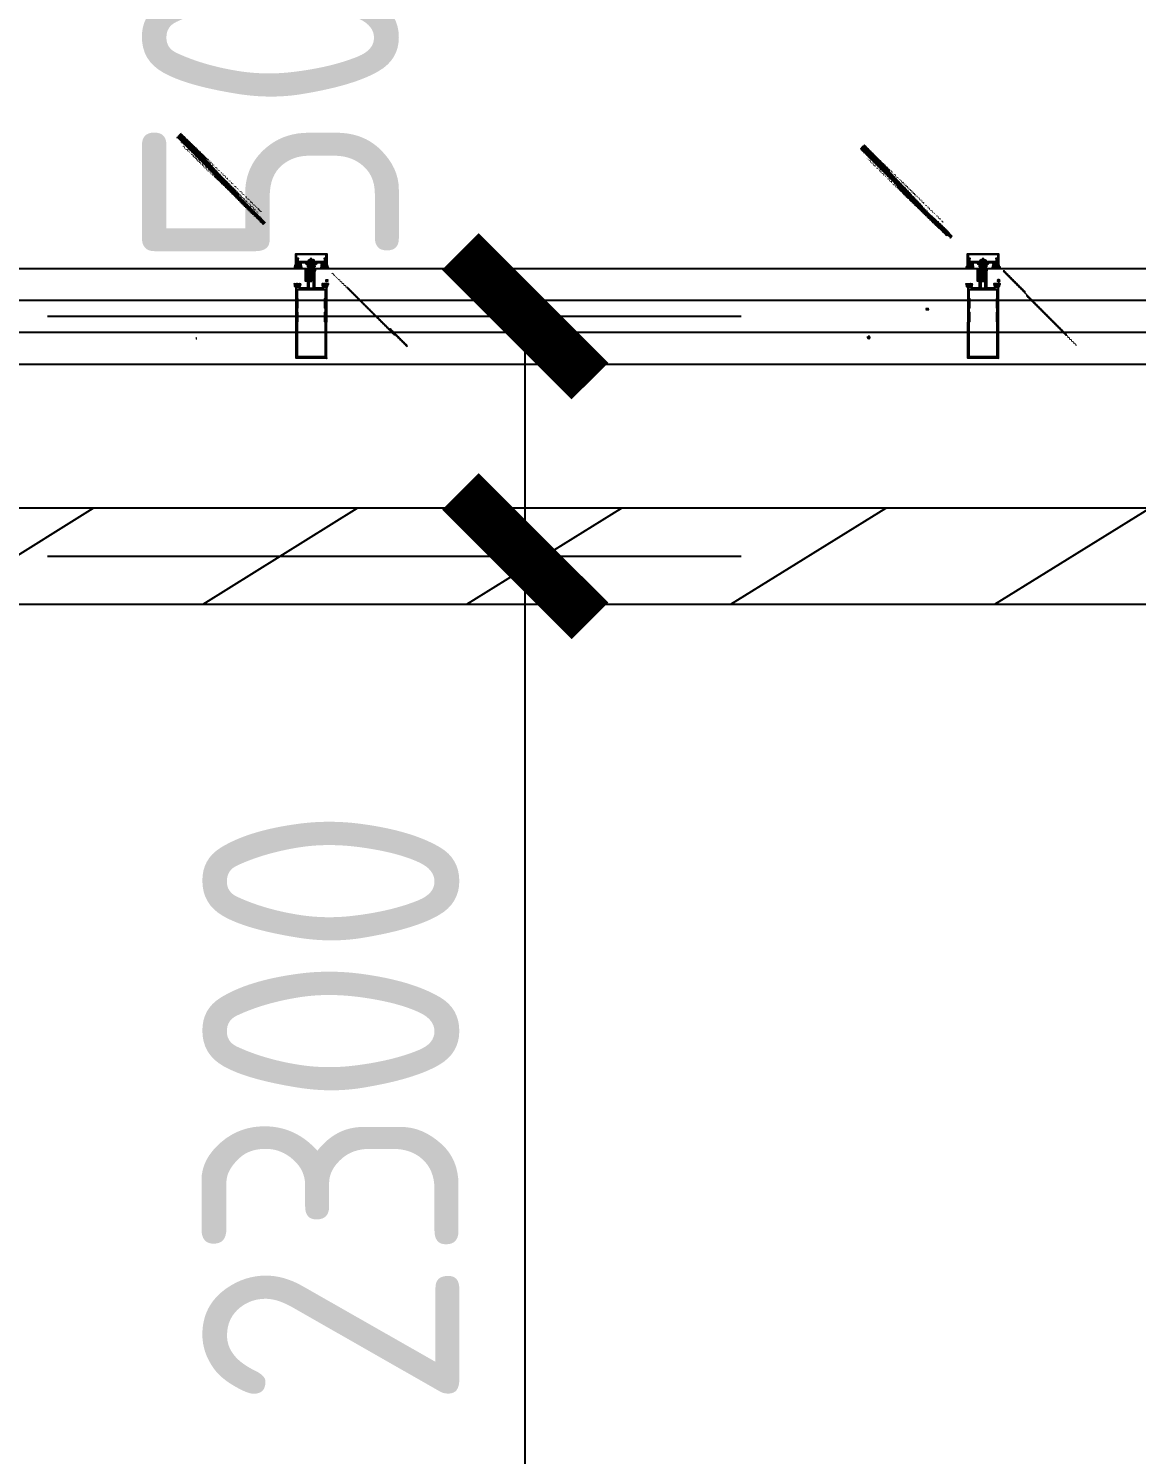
# Model space of a CAD drawing. Header units: inches. Extents: x 0 to 1813292486, y 0 to 3473589894.
# Drawn here: x 600532597 to 600534906, y 3473288745 to 3473291718 of the extents above; entities that cross this region are included whole.
import ezdxf

# ---------------------------------------------------------------- set-up
doc = ezdxf.new("R2010")
doc.units = ezdxf.units.IN
doc.header["$LTSCALE"] = 1000
doc.header["$MEASUREMENT"] = 0
for name, pattern in [('AX-MALL-WALL-P02-QT$0$CENTER', [2, 1.25, -0.25, 0.25, -0.25]), ('AX-MALL-WALL-P02-QT$0$DASH', [0.35, 0.25, -0.1]), ('AX-MALL-WALL-P02-QT$0$HIDDEN', [0.375, 0.25, -0.125]), ('AX-MALL-WALL-P02-QT$0$HIDDEN2', [4.7624999999999975, 3.174999999999998, -1.587499999999999])]:
    doc.linetypes.add(name, pattern=pattern)
for name, color, linetype in [('A-Anno-Note', 241, 'Continuous'), ('AX-MALL-DIM-P02$0$A-Anno-Dims', 3, 'Continuous'), ('AX-MALL-P02-200$0$A-Anno-Note', 241, 'Continuous'), ('AX-MALL-WALL-P02$0$A-Anno-Note', 241, 'Continuous'), ('AX-MALL-WALL-P02-QT$0$A-Anno-Note', 241, 'Continuous'), ('AX-MALL-WALL-P02-QT$0$A-Detl-Fine', 152, 'Continuous'), ('AX-MALL-WALL-P02-QT$0$A-Detl-Thin', 131, 'Continuous'), ('AX-MALL-WALL-P02-QT$0$A-Wall', 2, 'Continuous'), ('AX-MALL-WALL-P02-QT$0$A-Wall-Patt', 13, 'Continuous'), ('AX-MALL-WALL-P02-QT$0$AP', 3, 'Continuous'), ('AX-MALL-WALL-P02-QT$0$AX-MALL-WALL-P02-QT$0$A-Curt', 151, 'Continuous'), ('AX-MALL-WALL-P02-QT$0$FIX', 2, 'Continuous'), ('AX-MALL-WALL-P02-QT$0$GASKET', 2, 'Continuous'), ('AX-MALL-WALL-P02-QT$0$TEXT', 2, 'Continuous')]:
    doc.layers.add(name, color=color, linetype=linetype)
doc.styles.add('AX-MALL-DIM-P02$0$_TCH_DIM_T3', font='gbenor.shx')
doc.dimstyles.new('AX-MALL-DIM-P02$0$_TCH_ARCH&&180', dxfattribs={"dimtxt": 535.5, "dimasz": 270, "dimexe": 450, "dimexo": 450, "dimgap": 137.25, "dimtad": 1, "dimdec": 0, "dimzin": 0, "dimdsep": 46, "dimtxsty": 'AX-MALL-DIM-P02$0$_TCH_DIM_T3', "dimblk": 'AX-MALL-DIM-P02$0$_ArchTick', "dimcen": 0.09, "dimclrt": 7, "dimazin": 2, "dimtfac": 1, "dimtdec": 0, "dimtix": 1, "dimtmove": 2, "dimatfit": 3, "dimfxl": 500, "dimtolj": 1, "dimtzin": 0, "dimarcsym": 0})

# ---------------------------------------------------------------- blocks, each defined once
blk = doc.blocks.new('AX-MALL-WALL-P02-QT$0$fegehrthr')
at = {"layer": 'AX-MALL-WALL-P02-QT$0$A-Detl-Fine', "linetype": 'AX-MALL-WALL-P02-QT$0$DASH'}
blk.add_lwpolyline([(222005.0780134201, 136201.2522883415, 0.2537087923064233), (221083.1235963106, 136701.2522444725), (211327.1235877275, 136701.2510514259, 0.4142135622456414), (210227.1235996485, 135601.2510547638), (210227.1235996485, 134611.3328661919)], format="xyb", dxfattribs=at)
at = {"layer": 'AX-MALL-WALL-P02-QT$0$AX-MALL-WALL-P02-QT$0$A-Curt'}
for p, q in [((210627.1236055861, 135111.3328132629), (220849.1489806709, 135111.33279562)), ((210627.123605471, 135044.6661465963), (220849.1489805559, 135044.6661289533)), ((210627.1236053559, 134977.9994799296), (220849.1489804408, 134977.9994622866)), ((210627.1236052409, 134911.3328132629), (220849.1489803257, 134911.33279562))]:
    blk.add_line(p, q, dxfattribs=at)
blk = doc.blocks.new('AX-MALL-WALL-P02-QT$0$A$C56C775D7')
at = {"layer": 'AX-MALL-WALL-P02-QT$0$GASKET'}
h = blk.add_hatch(dxfattribs=at)
h.set_pattern_fill('ANSI37', color=1, scale=0.35, style=0)
h.set_pattern_definition([(45, (-14292825.89898887, -9063895.26327035), (-0.3928862052967754, 0.3928862052967754), []), (135, (-14292825.89898887, -9063895.26327035), (-0.3928862052967754, -0.3928862052967754), [])])
edge = h.paths.add_edge_path(flags=16)
edge.add_line((0.4479895178228617, -2.5), (-0.6520104818046093, -2.5))
edge.add_arc((-0.6520104836672544, -2.300000000745058), 0.1999999999788997, 179.9999999822825, 269.99999999166243, ccw=False)
edge.add_line((-0.8520104829221964, -2.300000000745058), (-0.8520104829221964, -1.100000001490116))
edge.add_arc((-0.6520104818046093, -1.099999999627471), 0.1999999999825377, 90.00000001146418, 180, ccw=False)
edge.add_line((-0.6520104818046093, -0.900000000372529), (0.4479895178228617, -0.900000000372529))
edge.add_arc((0.4479895178228617, -1.100000001490116), 0.2000000000916771, 2.709731461436604e-08, 90.00000002501292, ccw=False)
edge.add_line((0.6479895170778036, -1.099999999627471), (0.6479895170778036, -2.299999998882413))
edge.add_arc((0.4479895178228617, -2.300000000745058), 0.200000000098953, 270, 360, ccw=False)
edge = h.paths.add_edge_path(flags=16)
edge.add_line((3.249999998137355, -4.939726948738098), (3.249999998137355, -4.460273053497076))
edge.add_arc((2.945151684805751, -4.485407892614603), 0.305882746101539, 4.713394007698822, 98.66295766568197)
edge.add_arc((-1.862645149230957e-09, -13.46421551704407), 9.723443115568726, 72.65326512077237, 107.3467197384952)
edge.add_arc((-2.94514948502183, -4.48540878854692), 0.3058844260670983, 81.33704317753406, 175.2878132288706)
edge.add_line((-3.250000001862645, -4.460273051634431), (-3.250000001862645, -4.939726946875453))
edge.add_arc((-2.750000001862645, -4.939726948738098), 0.5000000000582077, 180, 252.6529947584752)
edge.add_arc((-1.862645149230957e-09, 3.864215515553951), 9.723443115521324, 252.6532655790159, 287.3467351509655)
edge.add_arc((2.749999998137355, -4.939726948738098), 0.5000000000843366, 287.3470194500536, 359.9999999870766)
edge = h.paths.add_edge_path()
edge.add_line((3.999999998137355, -7.599999999627471), (5.196692194789648, -7.599999999627471))
edge.add_arc((5.196692194789648, -7.400000000372529), 0.1999999999861757, 270.0000000041688, 383.1985899609186)
edge.add_line((5.380521202459931, -7.321216141805053), (4.05898916348815, -2.646648773923516))
edge.add_arc((3.866236349567771, -2.700000001117587), 0.1999999998872798, 15.47132814288438, 89.9999999791559)
edge.add_line((3.866236349567771, -2.5), (1.599999997764826, -2.5))
edge.add_arc((1.599999997764826, -2.300000000745058), 0.1999999999825377, 179.9999999916624, 269.9999999916624, ccw=False)
edge.add_line((1.399999998509884, -2.300000000745058), (1.399999998509884, -1.5))
edge.add_arc((1.599999997764826, -1.5), 0.1999999999825377, 90.00000000208439, 180, ccw=False)
edge.add_line((1.599999997764826, -1.300000000745058), (2.299999997019768, -1.300000000745058))
edge.add_arc((2.299999998882413, -1.099999999627471), 0.200000000095315, 269.9999999749871, 360.0000000093797)
edge.add_line((2.499999998137355, -1.099999999627471), (2.499999998137355, -0.1999999992549419))
edge.add_arc((2.299999998882413, -0.2000000011175871), 0.1999999999679858, 0, 90.00000000208446)
edge.add_line((2.299999998882413, 0), (-2.300000000745057, 0))
edge.add_arc((-2.300000000745058, -0.2000000011175871), 0.1999999999752617, 90.00000000416883, 180.0000000187597)
edge.add_line((-2.500000001862645, -0.2000000011175871), (-2.500000001862645, -1.100000001490116))
edge.add_arc((-2.300000000745058, -1.099999999627471), 0.1999999999825377, 180, 270)
edge.add_line((-2.300000000745058, -1.300000000745058), (-1.599999999627471, -1.300000000745058))
edge.add_arc((-1.600000001490116, -1.5), 0.1999999999716238, -1.563307705509942e-08, 89.99999999583122, ccw=False)
edge.add_line((-1.400000000372529, -1.5), (-1.400000000372529, -2.300000000745058))
edge.add_arc((-1.600000001490116, -2.300000000745058), 0.1999999999825377, 270, 360, ccw=False)
edge.add_line((-1.600000001490116, -2.5), (-4.750000001862645, -2.5))
edge.add_arc((-4.750000001862645, -2), 0.5, 180, 270, ccw=False)
edge.add_line((-5.250000001862645, -2), (-5.250000001862645, -1))
edge.add_line((-5.250000001862645, -1), (-5.550000002607703, -1))
edge.add_arc((-5.550000000745058, -1.700000001117587), 0.6999999999752619, 90.0000000011911, 180.0000000017866)
edge.add_line((-6.250000001862645, -1.700000001117587), (-6.250000001862645, -2.500000001862645))
edge.add_arc((-13.17916293255985, -2.635859154164791), 6.93049468947828, -39.91135233491269, 1.1232466226251745, ccw=False)
edge.add_arc((-7.501144342124462, -7.252500982955098), 0.4000000000068026, 154.8453494992691, 325.7814922437265)
edge.add_arc((-11.16483832895756, -3.007284630089998), 5.994827686268001, 311.7834155546118, 348.2099533716082)
edge.add_arc((-5.108332693576813, -4.300000000745058), 0.2000000000601403, 89.99999998749348, 160.1791054074893, ccw=False)
edge.add_line((-5.108332693576813, -4.099999999627471), (-4.211626494303346, -4.099999999627471))
edge.add_arc((-4.211626494303346, -4.300000000745058), 0.1999999999497959, -24.401291760937283, 89.99999997915592, ccw=False)
edge.add_line((-4.029491625726223, -4.382624993100762), (-5.579774580895901, -7.600000001490116))
edge.add_line((-5.579774579033256, -7.599999999627471), (-3.85655820928514, -7.599999999627471))
edge.add_line((-3.856558211147785, -7.599999999627471), (-3.744390547275543, -7.526736268773675))
edge.add_line((-3.744390547275543, -7.526736268773675), (-3.601631702855229, -7.39421871304512))
edge.add_line((-3.601631702855229, -7.39421871304512), (-3.131442088633776, -6.912453148514032))
edge.add_arc((-2.966135771945119, -7.099999999627471), 0.2500000000469174, 90, 131.3933858767149, ccw=False)
edge.add_line((-2.966135771945119, -6.849999999627471), (-2.741758465766907, -6.849999999627471))
edge.add_arc((-2.741758465766907, -6.950000001117587), 0.1000000000531145, 2.7097428301203763e-08, 90.00000002501292, ccw=False)
edge.add_line((-2.641758466139436, -6.950000001117587), (-2.631878839805722, -7.190345551818609))
edge.add_line((-2.631878839805722, -7.190345551818609), (-2.662470020353794, -7.353444080799818))
edge.add_line((-2.662470020353794, -7.353444080799818), (-2.784834744408727, -7.373831396922469))
edge.add_line((-2.784834744408727, -7.373831396922469), (-2.856214167550206, -7.39421871304512))
edge.add_line((-2.856214167550206, -7.39421871304512), (-2.866411227732897, -7.475767977535725))
edge.add_line((-2.866411227732897, -7.47576797939837), (-2.815425924956799, -7.577704560011625))
edge.add_line((-2.815425924956799, -7.577704560011625), (-2.744046503677964, -7.600000001490116))
edge.add_line((-2.744046503677964, -7.599999999627471), (-2.356558211147785, -7.599999999627471))
edge.add_line((-2.356558211147785, -7.599999999627471), (-2.244390547275543, -7.526736268773675))
edge.add_line((-2.244390547275543, -7.526736268773675), (-2.101631702855229, -7.39421871304512))
edge.add_line((-2.101631702855229, -7.39421871304512), (-1.631442088633776, -6.912453148514032))
edge.add_arc((-1.466135771945119, -7.099999999627471), 0.2500000000469174, 90, 131.3933858767149, ccw=False)
edge.add_line((-1.466135771945119, -6.849999999627471), (-1.241758465766907, -6.849999999627471))
edge.add_arc((-1.241758465766907, -6.950000001117587), 0.1000000000531145, 2.7097428301203763e-08, 90.00000002501292, ccw=False)
edge.add_line((-1.141758466139436, -6.950000001117587), (-1.131878839805722, -7.190345551818609))
edge.add_line((-1.131878839805722, -7.190345551818609), (-1.162470020353794, -7.353444080799818))
edge.add_line((-1.162470020353794, -7.353444080799818), (-1.284834744408727, -7.373831396922469))
edge.add_line((-1.284834744408727, -7.373831396922469), (-1.356214167550206, -7.39421871304512))
edge.add_line((-1.356214167550206, -7.39421871304512), (-1.366411227732897, -7.475767977535725))
edge.add_line((-1.366411227732897, -7.47576797939837), (-1.315425924956799, -7.577704560011625))
edge.add_line((-1.315425924956799, -7.577704560011625), (-1.244046503677964, -7.600000001490116))
edge.add_line((-1.244046503677964, -7.599999999627471), (-0.8565582111477852, -7.599999999627471))
edge.add_line((-0.8565582111477852, -7.599999999627471), (-0.7443905472755432, -7.526736268773675))
edge.add_line((-0.7443905472755432, -7.526736268773675), (-0.6016317028552294, -7.39421871304512))
edge.add_line((-0.6016317028552294, -7.39421871304512), (-0.1314420886337757, -6.912453148514032))
edge.add_arc((0.0338642280548811, -7.099999999627471), 0.2500000000509411, 89.99999999666488, 131.3933858714564, ccw=False)
edge.add_line((0.0338642280548811, -6.849999999627471), (0.2582415342330933, -6.849999999627471))
edge.add_arc((0.2582415342330933, -6.950000001117587), 0.1000000000531145, 2.7097428301203763e-08, 90.00000002501292, ccw=False)
edge.add_line((0.3582415338605642, -6.950000001117587), (0.3681211601942778, -7.190345551818609))
edge.add_line((0.3681211601942778, -7.190345551818609), (0.3375299796462059, -7.353444080799818))
edge.add_line((0.3375299796462059, -7.353444080799818), (0.2151652555912733, -7.373831396922469))
edge.add_line((0.2151652555912733, -7.373831396922469), (0.1437858324497938, -7.39421871304512))
edge.add_line((0.1437858324497938, -7.39421871304512), (0.1335887722671032, -7.475767977535725))
edge.add_line((0.1335887722671032, -7.47576797939837), (0.1845740750432014, -7.577704560011625))
edge.add_line((0.1845740750432014, -7.577704560011625), (0.2559534963220358, -7.600000001490116))
edge.add_line((0.2559534963220358, -7.599999999627471), (0.6434417888522148, -7.599999999627471))
edge.add_line((0.6434417888522148, -7.599999999627471), (0.7556094527244568, -7.526736268773675))
edge.add_line((0.7556094527244568, -7.526736268773675), (0.8983682971447706, -7.39421871304512))
edge.add_line((0.8983682971447706, -7.39421871304512), (1.368557911366224, -6.912453148514032))
edge.add_arc((1.533864228054881, -7.099999999627471), 0.2500000000536703, 89.99999999666488, 131.3933858709051, ccw=False)
edge.add_line((1.533864228054881, -6.849999999627471), (1.936520637944341, -6.849999999627471))
edge.add_arc((1.936520637944341, -6.950000001117587), 0.0999999999366992, -3.960377625844558e-08, 89.99999995831178, ccw=False)
edge.add_line((2.036520639434457, -6.950000001117587), (2.04640026576817, -7.190345551818609))
edge.add_line((2.04640026576817, -7.190345551818609), (2.015809085220098, -7.353444080799818))
edge.add_line((2.015809083357453, -7.353444080799818), (1.893444359302521, -7.373831396922469))
edge.add_line((1.893444359302521, -7.373831396922469), (1.822064936161041, -7.39421871304512))
edge.add_line((1.822064938023686, -7.39421871304512), (1.811867877840996, -7.475767977535725))
edge.add_line((1.811867877840996, -7.47576797939837), (1.862853180617094, -7.577704560011625))
edge.add_line((1.862853178754449, -7.577704560011625), (1.934232600033283, -7.600000001490116))
edge.add_line((1.934232601895928, -7.599999999627471), (2.321720894426107, -7.599999999627471))
edge.add_line((2.321720894426107, -7.599999999627471), (2.433888558298349, -7.526736268773675))
edge.add_line((2.433888558298349, -7.526736268773675), (2.576647402718663, -7.39421871304512))
edge.add_line((2.576647402718663, -7.39421871304512), (3.046837016940117, -6.912453148514032))
edge.add_arc((3.212143333628774, -7.099999999627471), 0.2499999997447145, 90.00000002334548, 131.3933858977507, ccw=False)
edge.add_line((3.212143333628774, -6.849999999627471), (3.614799743518233, -6.849999999627471))
edge.add_arc((3.614799743518233, -6.950000001117587), 0.0999999999330612, -3.335048859298695e-08, 89.99999995831178, ccw=False)
edge.add_line((3.714799743145704, -6.950000001117587), (3.724679369479418, -7.190345551818609))
edge.add_line((3.724679369479418, -7.190345551818609), (3.694088188931346, -7.353444080799818))
edge.add_line((3.694088188931346, -7.353444080799818), (3.571723464876413, -7.373831396922469))
edge.add_line((3.571723464876413, -7.373831396922469), (3.500344041734934, -7.39421871304512))
edge.add_line((3.500344041734934, -7.39421871304512), (3.490146981552243, -7.475767977535725))
edge.add_line((3.490146981552243, -7.47576797939837), (3.541132284328341, -7.577704560011625))
edge.add_line((3.541132284328341, -7.577704560011625), (3.612511705607176, -7.600000001490116))
edge.add_line((3.612511705607176, -7.599999999627471), (3.999999998137355, -7.599999999627471))
for points in [[(3.999999998137355, -7.599999999627471), (5.196692194789648, -7.599999999627471, 0.5384365873081324), (5.380521202459931, -7.321216141805053), (4.05898916348815, -2.646648775786161, 0.3371623231483117), (3.866236349567771, -2.5), (1.599999997764826, -2.5, -0.4142135623733865), (1.399999998509884, -2.300000000745058), (1.399999998509884, -1.5, -0.4142135623710347), (1.599999997764826, -1.300000000745058), (2.299999998882413, -1.300000000745058, 0.4142135625542577), (2.499999998137355, -1.099999999627471), (2.499999998137355, -0.2000000011175871, 0.414213562373678), (2.299999998882413, 0), (-2.300000000745058, 0, 0.4142135624399619), (-2.500000001862645, -0.2000000011175871), (-2.500000001862645, -1.099999999627471, 0.4142135623730327), (-2.300000000745058, -1.300000000745058), (-1.600000001490116, -1.300000000745058, -0.4142135624226467), (-1.400000000372529, -1.5), (-1.400000002235174, -2.300000000745058, -0.414213562373678), (-1.600000001490116, -2.5), (-4.750000001862645, -2.5, -0.4142135623730951), (-5.250000001862645, -2), (-5.250000001862645, -1), (-5.550000000745058, -1, 0.4142135623730951), (-6.250000001862645, -1.700000001117587), (-6.250000001862645, -2.5, -0.180985364644513), (-7.86320985108614, -7.08247578702867, 0.9238739062829604), (-7.1703847553581, -7.477441187947989, 0.1602928148153416), (-5.296484127640724, -4.232183797284961, -0.3161581866366376), (-5.108332693576813, -4.099999999627471), (-4.211626494303346, -4.099999999627471, -0.5452250111276254), (-4.029491625726223, -4.382624993100762), (-5.579774579033256, -7.599999999627471), (-3.856558211147785, -7.599999999627471), (-3.744390547275543, -7.526736268773675), (-3.601631702855229, -7.39421871304512), (-3.131442088633776, -6.912453148514032, -0.1826026066076273), (-2.966135771945119, -6.849999999627471), (-2.741758465766907, -6.849999999627471, -0.4142135623518001), (-2.641758466139436, -6.950000001117587), (-2.631878839805722, -7.190345551818609), (-2.662470020353794, -7.353444080799818), (-2.784834744408727, -7.373831396922469), (-2.856214167550206, -7.39421871304512), (-2.866411227732897, -7.47576797939837), (-2.815425924956799, -7.577704560011625), (-2.744046503677964, -7.599999999627471), (-2.356558211147785, -7.599999999627471), (-2.244390547275543, -7.526736268773675), (-2.101631702855229, -7.39421871304512), (-1.631442088633776, -6.912453148514032, -0.1826026066076273), (-1.466135771945119, -6.849999999627471), (-1.241758465766907, -6.849999999627471, -0.4142135623585429), (-1.141758466139436, -6.950000001117587), (-1.131878839805722, -7.190345551818609), (-1.162470020353794, -7.353444080799818), (-1.284834744408727, -7.373831396922469), (-1.356214167550206, -7.39421871304512), (-1.366411227732897, -7.47576797939837), (-1.315425924956799, -7.577704560011625), (-1.244046503677964, -7.599999999627471), (-0.8565582111477852, -7.599999999627471), (-0.7443905472755432, -7.526736268773675), (-0.6016317028552294, -7.39421871304512), (-0.1314420886337757, -6.912453148514032, -0.1826026065978904), (0.0338642280548811, -6.849999999627471), (0.2582415342330933, -6.849999999627471, -0.4142135623585429), (0.3582415338605642, -6.950000001117587), (0.3681211601942778, -7.190345551818609), (0.3375299796462059, -7.353444080799818), (0.2151652555912733, -7.373831396922469), (0.1437858324497938, -7.39421871304512), (0.1335887722671032, -7.47576797939837), (0.1845740750432014, -7.577704560011625), (0.2559534963220358, -7.599999999627471), (0.6434417888522148, -7.599999999627471), (0.7556094527244568, -7.526736268773675), (0.8983682971447706, -7.39421871304512), (1.368557911366224, -6.912453148514032, -0.1826026065947343), (1.533864228054881, -6.849999999627471), (1.936520637944341, -6.849999999627471, -0.4142135623544356), (2.036520639434457, -6.950000001117587), (2.04640026576817, -7.190345551818609), (2.015809083357453, -7.353444080799818), (1.893444359302521, -7.373831396922469), (1.822064938023686, -7.39421871304512), (1.811867877840996, -7.47576797939837), (1.862853178754449, -7.577704560011625), (1.934232601895928, -7.599999999627471), (2.321720894426107, -7.599999999627471), (2.433888558298349, -7.526736268773675), (2.576647402718663, -7.39421871304512), (3.046837015077472, -6.912453148514032, -0.1826026065961477), (3.212143333628774, -6.849999999627471), (3.614799743518233, -6.849999999627471, -0.4142135623198528), (3.714799743145704, -6.950000001117587), (3.724679369479418, -7.190345551818609), (3.694088188931346, -7.353444080799818), (3.571723464876413, -7.373831396922469), (3.500344041734934, -7.39421871304512), (3.490146981552243, -7.47576797939837), (3.541132284328341, -7.577704560011625), (3.612511705607176, -7.599999999627471)], [(3.249999998137355, -4.939726948738098), (3.249999998137355, -4.460273051634431, 0.4345507230991786), (2.899079101160169, -4.183014819398522, 0.1525457591454041), (-2.899076651781797, -4.183014053851366, 0.4345569809924104), (-3.250000001862645, -4.460280233994126, -3.590366987e-06), (-3.250000001862645, -4.460273051634431), (-3.250000001862645, -4.939726948738098, 0.3280726517255059), (-2.899079030379653, -5.416985204443336, 0.152545825913894), (2.899079145863652, -5.416985167190433, 0.3280725829936511)], [(0.4479895178228617, -2.5), (-0.6520104836672544, -2.5, -0.4142135624226994), (-0.8520104829221964, -2.300000000745058), (-0.8520104829221964, -1.099999999627471, -0.4142135623235128), (-0.6520104818046093, -0.900000000372529), (0.4479895178228617, -0.900000000372529, -0.4142135623729436), (0.6479895170778036, -1.099999999627471), (0.6479895170778036, -2.300000000745058, -0.4142135623727035)]]:
    blk.add_lwpolyline(points, format="xyb", close=True, dxfattribs=at)
blk = doc.blocks.new('AX-MALL-WALL-P02-QT$0$尺寸分格点')
at = {"ltscale": 10}
h = blk.add_hatch(color=1, dxfattribs=at)
h.dxf.hatch_style = 1
edge = h.paths.add_edge_path()
edge.add_line((0, -1.5), (-5.470445860503725e-37, 1.862645149230957e-09))
edge.add_line((0, 1.862645149230957e-09), (-1.5, 0))
edge.add_arc((0, 0), 1.5, 180, 270)
edge = h.paths.add_edge_path()
edge.add_line((0, 1.5), (5.470445846917725e-37, 1.862645149230957e-09))
edge.add_line((0, 1.862645149230957e-09), (1.5, 0))
edge.add_arc((0, 0), 1.5, 0, 90)
for p, q in [((-2.5, 0), (2.5, 0)), ((0, -2.5), (0, 2.5))]:
    blk.add_line(p, q)
blk.add_circle((0, 0), 1.5)
blk = doc.blocks.new('AX-MALL-WALL-P02-QT$0$定位点')
blk.add_blockref('AX-MALL-WALL-P02-QT$0$尺寸分格点', (0, 0))
blk = doc.blocks.new('AX-MALL-WALL-P02-QT$0$A$C3802349C')
at = {"layer": 'AX-MALL-WALL-P02-QT$0$GASKET'}
h = blk.add_hatch(dxfattribs=at)
h.set_pattern_fill('ANSI35', color=1, scale=0.3750125207812556, angle=-180, style=0)
h.set_pattern_definition([(225, (-14292809.63515486, -9063882.472551338), (0.8419271213058608, -0.8419271213058608), []), (225, (-14292810.47708235, -9063882.472551338), (0.8419271213058608, -0.8419271213058608), [1.488330941850608, -0.2976661883701216, 0, -0.2976661883701216])])
edge = h.paths.add_edge_path()
edge.add_line((-4.151144333183765, 8), (-1.924371063709259, 8))
edge.add_line((-1.924371063709259, 8), (0, 0))
edge.add_line((0, 0), (-1, 0))
edge.add_arc((-173.3719842011968, -63.27551823887059), 183.6188774223807, 20.15753080045417, 22.84073975264292)
at = {"layer": 'AX-MALL-WALL-P02-QT$0$GASKET', "elevation": -0.1213156449062388}
blk.add_lwpolyline([(-4.151144333183765, 8), (-1.924371063709259, 8), (0, 0), (-1, 0, 0.01170824263980096)], format="xyb", close=True, dxfattribs=at)
blk = doc.blocks.new('AX-MALL-WALL-P02-QT$0$A$C431B1AE9')
at = {"layer": 'AX-MALL-WALL-P02-QT$0$GASKET'}
h = blk.add_hatch(dxfattribs=at)
h.set_pattern_fill('ANSI37', color=1, scale=0.35, style=0)
h.set_pattern_definition([(45, (-14292809.63515486, -9063882.472551338), (-0.3928862052967754, 0.3928862052967754), []), (135, (-14292809.63515486, -9063882.472551338), (-0.3928862052967754, -0.3928862052967754), [])])
h.paths.add_polyline_path([(3.006717517971992, 0), (0, 0), (-1.924371063709259, 8), (-1, 8), (-0.3333333134651184, 7), (0.3333333134651184, 7), (0.6666666865348816, 8), (1.333333313465118, 8), (1.666666686534882, 7), (2.333333313465118, 7), (2.666666686534882, 8), (3.333333313465118, 8), (3.666666686534882, 7), (4.333333313465118, 7), (4.666666686534882, 8), (5.333333313465118, 8), (5.666666686534882, 7), (6.333333313465118, 7), (6.666666686534882, 8), (7.333333313465118, 8), (7.666666686534882, 7), (8.333333313465118, 7), (8.666666686534882, 8), (9.333333313465118, 8), (9.666666686534882, 7), (10.33333331346512, 7), (11, 8), (11.82815510034561, 8), (10, 0), (6.993282483890653, 0), (6.993282483890653, -1.195969490334392), (7.790595477446914, -1.195969490334392), (7.790595477446914, -1.886535448953509), (6.786871323361993, -2.890259601175785), (3.213128676638007, -2.890259601175785), (2.209404524415731, -1.886535448953509), (2.209404524415731, -1.195969490334392), (3.006717517971992, -1.195969490334392)])
edge = h.paths.add_edge_path(flags=16)
edge.add_ellipse((5, 3.75), major_axis=(-3.000000000596629, 1.102163919055573e-15), ratio=0.5833333332173223, start_angle=0, end_angle=360, ccw=False)
h.paths.add_polyline_path([(4.202687006443739, -0.1993282493203878), (4.202687006443739, -1.694290110841393), (5.797312993556261, -1.694290110841393), (5.797312993556261, -0.1993282493203878)], flags=16)
for points in [[(6.993282483890653, 0), (10, 0), (11.82815510034561, 8), (11, 8), (10.33333331346512, 7), (9.666666686534882, 7), (9.333333313465118, 8), (8.666666686534882, 8), (8.333333313465118, 7), (7.666666686534882, 7), (7.333333313465118, 8), (6.666666686534882, 8), (6.333333313465118, 7), (5.666666686534882, 7), (5.333333313465118, 8), (4.666666686534882, 8), (4.333333313465118, 7), (3.666666686534882, 7), (3.333333313465118, 8), (2.666666686534882, 8), (2.333333313465118, 7), (1.666666686534882, 7), (1.333333313465118, 8), (0.6666666865348816, 8), (0.3333333134651184, 7), (-0.3333333134651184, 7), (-1, 8), (-1.924371063709259, 8), (0, 0), (3.006717517971992, 0), (3.006717517971992, 0), (3.006717517971992, -1.195969490334392), (2.209404524415731, -1.195969490334392), (2.209404524415731, -1.886535448953509), (3.213128676638007, -2.890259601175785), (6.786871323361993, -2.890259601175785), (7.790595477446914, -1.886535448953509), (7.790595477446914, -1.195969490334392), (6.993282483890653, -1.195969490334392)], [(5.797312993556261, -0.1993282493203878), (5.797312993556261, -1.694290110841393), (4.202687006443739, -1.694290110841393), (4.202687006443739, -0.1993282493203878)]]:
    blk.add_lwpolyline(points, close=True, dxfattribs=at)
at = {"layer": 'AX-MALL-WALL-P02-QT$0$GASKET', "extrusion": (0, 0, -1)}
blk.add_ellipse((5, 3.75), major_axis=(-3.000000000596629, 1.102163919055573e-15), ratio=0.5833333332173223, dxfattribs=at)
blk = doc.blocks.new('AX-MALL-WALL-P02-QT$0$A$C6D1904FE')
at = {"color": 6, "ltscale": 10}
for name in ['AX-MALL-WALL-P02-QT$0$A$C3802349C', 'AX-MALL-WALL-P02-QT$0$A$C431B1AE9']:
    blk.add_blockref(name, (-5, 2.890259601175785), dxfattribs=at)
blk = doc.blocks.new('*U248')
at = {"color": 8, "linetype": 'AX-MALL-WALL-P02-QT$0$HIDDEN'}
for p, q in [((1.13686837721616e-13, 1.999999999999886), (40, 2.000000000000114)), ((39.00000000000011, -3.000000000000114), (39.00000000000028, 2.999999999999659)), ((1.13686837721616e-13, -2.000000000000114), (40, -2.000000000000341))]:
    blk.add_line(p, q, dxfattribs=at)
at = {"color": 0, "linetype": 'ByBlock'}
blk.add_lwpolyline([(5.684341886080801e-14, 5.999999999999886), (-1.838248336817855, 5.999999999999659, 0.2271033335269274), (-2.617369142194775, 5.626873807574043, 0.3523503326370215), (-2.617369142194832, -5.626873807574043, 0.227103333526957), (-1.838248336817799, -5.999999999999886), (-5.684341886080801e-14, -5.999999999999886)], format="xyb", close=True, dxfattribs=at)
at = {"color": 8, "linetype": 'AX-MALL-WALL-P02-QT$0$HIDDEN2'}
blk.add_lwpolyline([(-4.568611867420884, 0.7499999999998863), (-2.300000000000068, 0.7499999999998863), (-2.300000000000125, -0.7500000000001137), (-4.568611867420941, -0.7500000000001137)], dxfattribs=at)
at = {"color": 8, "linetype": 'ByBlock'}
blk.add_lwpolyline([(1.13686837721616e-13, -3.000000000000114), (39.00000000000028, -3.000000000000341), (40.00000000000045, -1.999999999999432), (39.99999999999955, 2.000000000000114), (39.00000000000028, 3.000000000000114), (1.13686837721616e-13, 2.999999999999886)], dxfattribs=at)
at = {"layer": 'AX-MALL-WALL-P02-QT$0$TEXT', "color": 8, "linetype": 'AX-MALL-WALL-P02-QT$0$CENTER'}
blk.add_line((43, -1.13686837721616e-13), (-7.600000000000023, -1.13686837721616e-13), dxfattribs=at)
blk = doc.blocks.new('AX-MALL-WALL-P02-QT$0$A$C4A6E1F89')
at = {"layer": 'AX-MALL-WALL-P02-QT$0$AP'}
for points in [[(31.30000000074506, 13.80000000074506), (31.30000000074506, 10), (27.30000000074506, 10), (27.30000000074506, 9), (31.30000000074506, 9), (31.30000000074506, 1.200000001117587), (-31.30000000074506, 1.200000001117587), (-31.30000000074506, 9), (-27.30000000074506, 9), (-27.30000000074506, 10), (-31.30000000074506, 10), (-31.30000000074506, 13.80000000074506), (-30.16000000014901, 15.32000000029802, 0.2874411353254684), (-30.13336061313748, 15.63748977147043), (-31.30000000074506, 17.90000000037253), (-31.30000000074506, 22), (-32.5, 22), (-32.5, 0), (32.5, 0), (32.5, 22), (31.30000000074506, 22), (31.30000000074506, 17.90000000037253), (30.13336061313748, 15.63748977147043, 0.2874411353254668), (30.16000000014901, 15.32000000029802)], [(0, 15.90000000037253), (0.400000000372529, 15.5), (28.30000000074506, 15.5), (28.30000000074506, 10.5), (29.80000000074506, 10.5), (31, 13.5), (29.93968884833157, 15.35087553970516, -0.2449413473478261), (29.9286532253027, 15.6279489248991), (31, 17.90000000037253), (31, 21.5, 0.414213562373095), (30.5, 22), (29.09999999962747, 22, 1.000000000000455), (29.09999999962747, 20.80000000074506), (29.09999999962747, 20.80000000074506, -0.4142135623733198), (29.59999999962747, 20.30000000074506), (29.59999999962747, 18.90000000037253, -0.4142135623731125), (29.09999999962747, 18.40000000037253), (23.90000000037253, 18.40000000037253, -0.4142135623730815), (23.40000000037253, 18.90000000037253), (23.40000000037253, 20.30000000074506, -0.4142135623731302), (23.90000000037253, 20.80000000074506, 0.9999999999998862), (23.90000000037253, 22), (21.40000000037253, 22), (21.40000000037253, 18.5), (11.40000000037253, 18.5), (9.300000000745058, 22), (8.5, 22), (8.5, 20), (-8.5, 20), (-8.5, 22), (-9.300000000745058, 22), (-11.40000000037253, 18.5), (-21.40000000037253, 18.5), (-21.40000000037253, 22), (-23.90000000037253, 22, 0.9999999999999053), (-23.90000000037253, 20.80000000074506, -0.4142135623731302), (-23.40000000037253, 20.30000000074506), (-23.40000000037253, 18.90000000037253, -0.4142135623730814), (-23.90000000037253, 18.40000000037253), (-29.09999999962747, 18.40000000037253, -0.4142135623731125), (-29.59999999962747, 18.90000000037253), (-29.59999999962747, 20.30000000074506, -0.4142135623733199), (-29.09999999962747, 20.80000000074506), (-29.09999999962747, 20.80000000074506, 1.000000000000473), (-29.09999999962747, 22), (-30.5, 22, 0.414213562373095), (-31, 21.5), (-31, 17.90000000037253), (-29.9286532253027, 15.6279489248991, -0.2449413473478107), (-29.93968885019422, 15.35087553970516), (-31, 13.5), (-29.80000000074506, 10.5), (-28.30000000074506, 10.5), (-28.30000000074506, 15.5), (-0.400000000372529, 15.5)]]:
    blk.add_lwpolyline(points, format="xyb", close=True, dxfattribs=at)
at = {"layer": 'AX-MALL-WALL-P02-QT$0$FIX', "extrusion": (-4.689947558750686e-09, -3.877222664414375e-09, -1), "xscale": -1, "zscale": -1, "rotation": 270}
blk.add_blockref('*U248', (-1.862645058000427e-09, 15.5, -7.954930736642706e-08), dxfattribs=at)
at = {"layer": 'AX-MALL-WALL-P02-QT$0$GASKET'}
blk.add_blockref('AX-MALL-WALL-P02-QT$0$A$C6D1904FE', (-26.5, 19.10974039882421, 0.1213156449062388), dxfattribs=at)
at = {"layer": 'AX-MALL-WALL-P02-QT$0$GASKET', "extrusion": (0, 0, -1), "zscale": -1, "rotation": 270}
blk.add_blockref('AX-MALL-WALL-P02-QT$0$定位点', (1.117587089538574e-07, 30.00001611188054, -0.1695423254371126), dxfattribs=at)
at = {"layer": 'AX-MALL-WALL-P02-QT$0$GASKET', "xscale": -1}
blk.add_blockref('AX-MALL-WALL-P02-QT$0$A$C6D1904FE', (26.49999977648258, 19.10974039882421, 0.1213156449062388), dxfattribs=at)
blk = doc.blocks.new('AX-MALL-WALL-P02-QT$0$A$C201F0766')
at = {"layer": 'AX-MALL-WALL-P02-QT$0$GASKET'}
h = blk.add_hatch(dxfattribs=at)
h.set_pattern_fill('ANSI35', color=1, scale=0.3750125207812556, angle=-180, style=0)
h.set_pattern_definition([(225, (-14292808.12419919, -9063908.843573337), (0.8419271213058608, -0.8419271213058608), []), (225, (-14292808.96612667, -9063908.843573337), (0.8419271213058608, -0.8419271213058608), [1.488330941850608, -0.2976661883701216, 0, -0.2976661883701216])])
edge = h.paths.add_edge_path()
edge.add_line((4.625009316951036, 7.210309842135757), (4.581123173236847, 7.210309841670096))
edge.add_ellipse((2.60770320892334e-08, 8.022399073466659), major_axis=(-7.236123461634007e-16, 5.908938361333678), ratio=0.782714245397402, start_angle=97.89939189545902, end_angle=262.100608104541, ccw=False)
edge.add_line((-4.581123121082783, 7.210309841670096), (-4.624990671873093, 7.210309842135757))
edge.add_line((-4.624990671873093, 7.210309842135757), (-4.625000026077032, -0.879502881783992))
edge.add_arc((-3.725290298461914e-07, -12.60038345353678), 12.60038345226483, 68.4660575448051, 111.5339390721038, ccw=False)
edge.add_line((4.624999966472387, -0.8795031546615064), (4.625009316951036, 7.210309842135757))
h = blk.add_hatch(dxfattribs=at)
h.set_pattern_fill('HONEY', color=1, scale=0.3750125207812556, angle=-180, style=0)
h.set_pattern_definition([(180, (-14292808.12419919, -9063908.843573337), (-0.8929985651103648, -0.515572838757882), [0.5953323767402432, -1.190664753480486]), (299.9999999999999, (-14292808.12419919, -9063908.843573337), (0.8929984584207664, -0.5155730235496873), [0.5953323767402432, -1.190664753480486]), (240, (-14292808.12419919, -9063908.843573337), (-1.066895984922232e-07, -1.031145862307569), [-1.190664753480486, 0.5953323767402432])])
edge = h.paths.add_edge_path()
edge.add_ellipse((-8.195638656616211e-08, 8.022399073466659), major_axis=(-1.447224692326801e-15, 5.908938361333678), ratio=0.782714245397402, start_angle=0, end_angle=360)
blk = doc.blocks.new('AX-MALL-WALL-P02-QT$0$A$C528807E0')
at = {"layer": 'AX-MALL-WALL-P02-QT$0$GASKET'}
h = blk.add_hatch(dxfattribs=at)
h.set_pattern_fill('ANSI38', color=1, scale=0.25, angle=90)
h.set_pattern_definition([(135, (8900647.373060266, -14454292.85134882), (-0.5612660075668221, -0.561266007566822), []), (225, (8900647.373060266, -14454292.85134882), (-0.5612660075668223, -1.683798022700466), [1.984375, -1.190625])])
edge = h.paths.add_edge_path()
edge.add_arc((-14.40000000037253, 1.699999999254942), 0.400000000372529, 90, 180, ccw=False)
edge.add_line((-14.40000000037253, 2.099999999627471), (-14.09999999962747, 2.099999999627471))
edge.add_line((-14.09999999962747, 2.099999999627471), (-12.42679492011666, 1.133974596858025))
edge.add_arc((-11.92679491891797, 2.000000000320635), 1.000000000320635, 239.9999999313017, 269.99999993132)
edge.add_line((-11.92679492011666, 1), (-2.873205080628395, 1))
edge.add_arc((-2.873205081827088, 2.000000000320636), 1.000000000320636, 270.00000006868, 300.0000000686983)
edge.add_line((-2.373205080628395, 1.133974596858025), (-0.6999999992549419, 2.099999999627471))
edge.add_line((-0.6999999992549419, 2.099999999627471), (-0.400000000372529, 2.099999999627471))
edge.add_arc((-0.400000000372529, 1.699999999254942), 0.400000000372529, 0, 90, ccw=False)
edge.add_line((0, 1.699999999254942), (0, -1.699999999254942))
edge.add_arc((-0.400000000372529, -1.699999999254942), 0.400000000372529, -90, 0, ccw=False)
edge.add_line((-0.400000000372529, -2.099999999627471), (-0.6999999992549419, -2.099999999627471))
edge.add_line((-0.6999999992549419, -2.099999999627471), (-2.373205080628395, -1.133974596858025))
edge.add_arc((-2.873205081827088, -2.000000000320634), 1.000000000320634, 59.99999993130162, 89.99999993131996)
edge.add_line((-2.873205080628395, -1), (-11.92679492011666, -1))
edge.add_arc((-11.92679491891797, -2.000000000320635), 1.000000000320635, 90.00000006868004, 120.0000000686983)
edge.add_line((-12.42679492011666, -1.133974596858025), (-14.09999999962747, -2.099999999627471))
edge.add_line((-14.09999999962747, -2.099999999627471), (-14.40000000037253, -2.099999999627471))
edge.add_arc((-14.40000000037253, -1.699999999254942), 0.400000000372529, 180, 270, ccw=False)
edge.add_line((-14.80000000074506, -1.699999999254942), (-14.80000000074506, 1.699999999254942))
blk.add_lwpolyline([(-14.80000000074506, 1.699999999254942, -0.414213562373095), (-14.40000000037253, 2.099999999627471), (-14.09999999962747, 2.099999999627471), (-12.42679492011666, 1.133974596858025, 0.1316524975874771), (-11.92679492011666, 1), (-2.873205080628395, 1, 0.131652497587477), (-2.373205080628395, 1.133974596858025), (-0.6999999992549419, 2.099999999627471), (-0.400000000372529, 2.099999999627471, -0.414213562373095), (0, 1.699999999254942), (0, -1.699999999254942, -0.414213562373095), (-0.400000000372529, -2.099999999627471), (-0.6999999992549419, -2.099999999627471), (-2.373205080628395, -1.133974596858025, 0.1316524975874774), (-2.873205080628395, -1), (-11.92679492011666, -1, 0.1316524975874771), (-12.42679492011666, -1.133974596858025), (-14.09999999962747, -2.099999999627471), (-14.40000000037253, -2.099999999627471, -0.414213562373095), (-14.80000000074506, -1.699999999254942)], format="xyb", close=True, dxfattribs=at)
blk = doc.blocks.new('AX-MALL-WALL-P02-QT$0$GHDH')
at = {"color": 3, "elevation": 9.567599494384292e-08}
blk.add_lwpolyline([(14885807.96740569, 9246516.341232887), (14885800.81740572, 9246516.341233015, 0.4142135656464321), (14885800.31740571, 9246515.84123302), (14885800.31740568, 9246513.464214496, 0.06554346463028034), (14885800.35147985, 9246513.205395447), (14885800.58542637, 9246512.332295105, -0.3131783268301119), (14885800.46961345, 9246512.010239415, 0.2196707906430646), (14885800.34471986, 9246511.79197616), (14885800.21487096, 9246510.307796603, 0.5486187803751594), (14885800.61633541, 9246509.999742085), (14885802.77853332, 9246510.786717737, 0.1763269742418151), (14885802.88333437, 9246510.87465626), (14885803.16552467, 9246511.363424176, 0.5773502615133929), (14885802.9923196, 9246511.663424179), (14885802.81729591, 9246511.66342418, -0.2679491963509191), (14885802.64409084, 9246511.763424182), (14885801.59841325, 9246513.574590944), (14885801.53642742, 9246513.805925239), (14885801.53642742, 9246513.8454216, -0.6885009144585112), (14885802.06003404, 9246514.04542143, 0.2134220020201695), (14885802.28364102, 9246513.94542159), (14885805.92615911, 9246513.945421536, -0.4142140024554405), (14885806.22615911, 9246513.645421531), (14885806.22615911, 9246513.424495732, -0.1378520167403492), (14885806.1822365, 9246513.268212833), (14885805.38442424, 9246511.749610048, 0.1378520075329938), (14885805.35514264, 9246511.645421544, 0.585497113976369), (14885805.52586089, 9246511.341233024), (14885810.60895049, 9246511.341233024), (14885810.60895049, 9246511.341233024, 0.5854971139763688), (14885810.77966874, 9246511.645421544, 0.137852007532994), (14885810.75038713, 9246511.749610048), (14885809.95257487, 9246513.268212833, -0.1378520167403492), (14885809.90865227, 9246513.424495732), (14885809.90865226, 9246513.645421531, -0.4142140024554405), (14885810.20865226, 9246513.945421536), (14885813.85117036, 9246513.94542159, 0.2134220020201695), (14885814.07477733, 9246514.04542143, -0.6885009144585112), (14885814.59838396, 9246513.8454216), (14885814.59838396, 9246513.805925239), (14885814.53639812, 9246513.574590944), (14885813.49072054, 9246511.763424182, -0.2679491963509191), (14885813.31751546, 9246511.66342418), (14885813.14249178, 9246511.663424179, 0.5773502615133929), (14885812.9692867, 9246511.363424176), (14885813.251477, 9246510.87465626, 0.1763269742418151), (14885813.35627805, 9246510.786717737), (14885815.51847597, 9246509.999742085, 0.548618780375159), (14885815.91994042, 9246510.307796603), (14885815.79009151, 9246511.79197616, 0.2196707906430649), (14885815.66519793, 9246512.010239415, -0.313178326830112), (14885815.54938501, 9246512.332295105), (14885815.78333152, 9246513.205395449, 0.06554346088898662), (14885815.8174057, 9246513.46421448), (14885815.81740567, 9246515.84123302, 0.4142135656464319), (14885815.31740566, 9246516.341233015), (14885808.16740569, 9246516.341232887), (14885808.06740569, 9246516.241232885)], format="xyb", close=True, dxfattribs=at)
at = {"layer": 'AX-MALL-WALL-P02-QT$0$AP', "elevation": 9.567599494384292e-08}
blk.add_lwpolyline([(14885807.58265232, 9246501.11985144, 0.2660794266919949), (14885806.72013865, 9246501.613817677), (14885805.46682978, 9246501.613817677, 0.5796797245393746), (14885805.33794946, 9246501.388779948), (14885806.31740569, 9246499.719337221), (14885806.31740569, 9246499.413817676, -0.4142135623727626), (14885806.01740569, 9246499.113817677), (14885802.78822608, 9246499.113817677, 0.3316792665683649), (14885802.59656311, 9246498.970960533, -0.8646890412967289), (14885801.61740569, 9246499.113817677), (14885801.61740569, 9246499.49329322), (14885801.95109825, 9246501.385757765, -0.3107450376611786), (14885802.11665162, 9246501.579765469), (14885802.2691695, 9246501.62063251, 0.5773502691892851), (14885802.35882704, 9246501.955239033), (14885801.97934368, 9246502.334722402, 0.1763269807085427), (14885801.85535347, 9246502.392539984), (14885799.33483684, 9246502.613056615, 0.5486187866262774), (14885799.12946716, 9246502.345413648), (14885799.71181954, 9246500.745413648, 0.3152987888789314), (14885799.89975806, 9246500.613817677), (14885800.11740569, 9246500.613817677, -0.4142135623729286), (14885800.31740569, 9246500.413817676), (14885800.31740569, 9246465.24123297), (14885784.56740569, 9246465.24123297), (14885784.56740569, 9246468.74123297, 0.414213562373095), (14885784.06740569, 9246469.24123297), (14885782.66740569, 9246469.24123297, 0.9999999999999999), (14885782.66740569, 9246468.041232971, -0.4142135623730647), (14885783.16740569, 9246467.541232971), (14885783.16740569, 9246466.141232971, -0.4142135623730833), (14885782.66740569, 9246465.641232971), (14885777.46740569, 9246465.641232971, -0.4142135623731005), (14885776.96740569, 9246466.141232971), (14885776.96740569, 9246467.541232971, -0.4142135623731651), (14885777.46740569, 9246468.041232971, 0.9999999999999999), (14885777.46740569, 9246469.24123297), (14885776.06740569, 9246469.24123297, 0.4142135623730762), (14885775.56740569, 9246468.74123297), (14885775.56740569, 9246319.741234627, 0.4142135623730963), (14885776.06740569, 9246319.241234627), (14885840.06740569, 9246319.241234627, 0.4142135623730427), (14885840.56740569, 9246319.741234627), (14885840.56740569, 9246468.74123297, 0.4142135623730139), (14885840.06740569, 9246469.24123297), (14885838.66740569, 9246469.24123297, 0.9999999999999999), (14885838.66740569, 9246468.041232971, -0.4142135623732183), (14885839.16740569, 9246467.541232971), (14885839.16740569, 9246466.141232971, -0.4142135623730417), (14885838.66740569, 9246465.641232971), (14885833.46740569, 9246465.641232971, -0.4142135623731484), (14885832.96740569, 9246466.141232971), (14885832.96740569, 9246467.541232971, -0.4142135623730417), (14885833.46740569, 9246468.041232971, 0.9999999999999999), (14885833.46740569, 9246469.24123297), (14885832.06740569, 9246469.24123297, 0.4142135623730417), (14885831.56740569, 9246468.74123297), (14885831.56740569, 9246465.24123297), (14885815.81740569, 9246465.24123297), (14885815.81740569, 9246500.413817676, -0.4142135623729286), (14885816.01740569, 9246500.613817677), (14885816.23505331, 9246500.613817677, 0.3152987888789453), (14885816.42299184, 9246500.745413648), (14885817.00534421, 9246502.345413648, 0.5486187866262617), (14885816.79997454, 9246502.613056615), (14885814.27945791, 9246502.392539984, 0.1763269807084541), (14885814.1554677, 9246502.334722402), (14885813.77598433, 9246501.955239033, 0.5773502691892165), (14885813.86564188, 9246501.62063251), (14885814.01815975, 9246501.579765469, -0.3107450376611944), (14885814.18371313, 9246501.385757765), (14885814.51740569, 9246499.49329322), (14885814.51740569, 9246499.113817677, -0.8646890412967275), (14885813.53824826, 9246498.970960533, 0.3316792665683552), (14885813.34658529, 9246499.113817677), (14885810.11740569, 9246499.113817677, -0.4142135623728068), (14885809.81740569, 9246499.413817676), (14885809.81740569, 9246499.719337221), (14885810.79686192, 9246501.388779948, 0.5796797245394111), (14885810.66798159, 9246501.613817677), (14885809.41467272, 9246501.613817677, 0.266079426691985), (14885808.55215905, 9246501.11985144), (14885808.32615979, 9246500.734645022, -0.5727053999421061), (14885807.80865159, 9246500.734645022)], format="xyb", close=True, dxfattribs=at)
for points in [[(14885803.31740569, 9246496.113817677), (14885803.31740569, 9246465.24123297), (14885812.81740569, 9246465.24123297), (14885812.81740569, 9246496.113817677)], [(14885837.56740569, 9246461.241223471), (14885778.56740569, 9246461.241223471), (14885778.56740569, 9246444.305918604), (14885779.56741519, 9246443.305909107), (14885779.56741519, 9246423.305909107), (14885778.56740569, 9246422.30589961), (14885778.56740569, 9246415.839951115), (14885779.56741519, 9246414.839941617), (14885779.56741519, 9246394.839941617), (14885778.56740569, 9246393.839932121), (14885778.56740569, 9246322.241234627), (14885837.56740569, 9246322.241234627), (14885837.56740569, 9246393.839932121), (14885836.56739619, 9246394.839941617), (14885836.56739619, 9246414.839941617), (14885837.56740569, 9246415.839951115), (14885837.56740569, 9246422.30589961), (14885836.56739619, 9246423.305909107), (14885836.56739619, 9246443.305909107), (14885837.56740569, 9246444.305918604)]]:
    blk.add_lwpolyline(points, close=True, dxfattribs=at)
at = {"color": 2, "ltscale": 10, "extrusion": (0, 0, -1), "zscale": -1, "rotation": 90}
for p in [(-14885803.99225842, 9246513.913817676, -9.567599494384292e-08), (-14885812.14255295, 9246513.913817676, -9.567599494384292e-08)]:
    blk.add_blockref('AX-MALL-WALL-P02-QT$0$A$C528807E0', p, dxfattribs=at)
blk = doc.blocks.new('AX-MALL-WALL-P02-QT$0$10+12+10')
at = {"layer": 'AX-MALL-WALL-P02-QT$0$GASKET', "color": 1}
for p, q in [((-12.50055804662406, -1.999962575733662, -0.1695423253799374), (-7.749999230727553, -25.99998388625681, 4.034383549456066e-09)), ((-7.749999230727553, -1.999967776238918, -0.1695423214027285), (-12.50055804662406, -25.99997868575156))]:
    blk.add_line(p, q, dxfattribs=at)
at = {"layer": 'AX-MALL-WALL-P02-QT$0$GASKET', "elevation": 4.034382938833403e-09}
blk.add_lwpolyline([(-12.50055804662406, -1.999962575733662), (-12.50055804662406, -25.99997868575156), (-7.749999230727553, -25.99998388625681), (-7.749999230727553, -1.999967776238918)], close=True, dxfattribs=at)
at = {"color": 2, "ltscale": 10, "extrusion": (0, 0, -1), "zscale": -1, "rotation": 180}
blk.add_blockref('AX-MALL-WALL-P02-QT$0$A$C4A6E1F89', (-1.117587089538574e-07, 30.00001611188054, 0.1695423254371126), dxfattribs=at)
blk.add_blockref('AX-MALL-WALL-P02-QT$0$GHDH', (-14885808.06740558, -9246506.337587126, -0.1460259999696333))
at = {"color": 6, "ltscale": 10, "extrusion": (0, 0, -1), "zscale": -1, "rotation": 180}
blk.add_blockref('AX-MALL-WALL-P02-QT$0$A$C56C775D7', (27.74999987706542, -39.59635415486991, 0.1460259003164294), dxfattribs=at)
at = {"color": 6, "ltscale": 10, "rotation": 180}
blk.add_blockref('AX-MALL-WALL-P02-QT$0$A$C56C775D7', (27.75000010430813, -39.59635415486991, -0.1460259003164294), dxfattribs=at)
at = {"layer": 'AX-MALL-WALL-P02-QT$0$GASKET', "extrusion": (0, 0, -1), "xscale": 0.513574065589584, "yscale": 0.513574065589584, "zscale": -0.513574065589584, "rotation": 180}
blk.add_blockref('AX-MALL-WALL-P02-QT$0$A$C201F0766', (10.12527992017567, -8.379089124500751), dxfattribs=at)
at = {"layer": 'AX-MALL-WALL-P02-QT$0$GASKET', "xscale": 0.513574065589584, "yscale": 0.513574065589584, "zscale": 0.513574065589584, "rotation": 180}
blk.add_blockref('AX-MALL-WALL-P02-QT$0$A$C201F0766', (10.12528014741838, -8.379089124500751), dxfattribs=at)
blk = doc.blocks.new('AX-MALL-WALL-P02-QT$0$mqst2')
for p in [(319595.843963027, 43943.94253158569, 0.1460259043508124), (320995.843963027, 43943.94251680374, 0.1460259043508124)]:
    blk.add_blockref('AX-MALL-WALL-P02-QT$0$10+12+10', p)
blk = doc.blocks.new('AX-MALL-WALL-P02-QT')
at = {"layer": 'AX-MALL-WALL-P02-QT$0$A-Wall-Patt'}
h = blk.add_hatch(dxfattribs=at)
h.set_pattern_fill('普通砖', color=256, scale=200, style=0)
h.set_pattern_definition([(45, (0, 359.0227), (-353.55353201463, 353.55353201463), [])])
h.paths.add_polyline_path([(600411627.578459, 3473145197.93899), (600337386.7673359, 3473172854.819583), (600337316.9487696, 3473172667.401954), (600411464.0510782, 3473145045.430644), (600411581.0327483, 3473145072.993904)])
at = {"layer": 'AX-MALL-WALL-P02-QT$0$A-Wall'}
for p, q in [((600411627.578459, 3473145197.93899), (600337386.7673359, 3473172854.819583)), ((600337316.9487696, 3473172667.401954), (600411464.0510782, 3473145045.430644))]:
    blk.add_line(p, q, dxfattribs=at)
at = {"layer": 'AX-MALL-WALL-P02-QT$0$A-Anno-Note', "rotation": 339.5681613092181}
blk.add_blockref('AX-MALL-WALL-P02-QT$0$mqst2', (600052179.2710491, 3473232742.396311), dxfattribs=at)
at = {"layer": 'AX-MALL-WALL-P02-QT$0$A-Detl-Thin', "rotation": 339.5681613092246}
blk.add_blockref('AX-MALL-WALL-P02-QT$0$fegehrthr', (600121810.7232074, 3473109514.681517), dxfattribs=at)
blk = doc.blocks.new('AX-MALL-WALL-P02')
at = {"layer": 'AX-MALL-WALL-P02$0$A-Anno-Note'}
blk.add_blockref('AX-MALL-WALL-P02-QT', (0, 0), dxfattribs=at)
blk = doc.blocks.new('AX-MALL-DIM-P02$0$_ArchTick')
at = {"color": 0, "linetype": 'ByBlock', "const_width": 0.4}
blk.add_lwpolyline([(-0.5, -0.5), (0.5, 0.5)], dxfattribs=at)
blk = doc.blocks.new('*D1515')
at = {"layer": 'AX-MALL-DIM-P02$0$A-Anno-Dims', "color": 0, "lineweight": -2, "transparency": 16777216}
for p, q in [((600365481.548587, 3473159827.564053), (600366836.3132654, 3473159322.874457)), ((600365376.8207366, 3473159546.437608), (600366731.5854152, 3473159041.748012)), ((600366309.8957492, 3473159198.839786), (600366414.6235994, 3473159479.966231))]:
    blk.add_line(p, q, dxfattribs=at)
at = {"layer": 'AX-MALL-DIM-P02$0$A-Anno-Dims', "color": 0, "lineweight": -2, "transparency": 16777216, "xscale": 270, "yscale": 270, "zscale": 270}
for p, rotation in [((600366414.6235994, 3473159479.966231), 69.56816129045623), ((600366309.8957492, 3473159198.839786), 249.5681612904562)]:
    blk.add_blockref('AX-MALL-DIM-P02$0$_ArchTick', p, dxfattribs=dict(at, rotation=rotation))
at = {"layer": 'AX-MALL-DIM-P02$0$A-Anno-Dims', "color": 7, "transparency": 16777216, "insert": (600365573.6999989, 3473159633.164627), "char_height": 535.5, "attachment_point": 5, "rotation": 69.56816129045623, "style": 'AX-MALL-DIM-P02$0$_TCH_DIM_T3'}
blk.add_mtext('\\A1;300', dxfattribs=at)
blk = doc.blocks.new('*D1516')
at = {"layer": 'AX-MALL-DIM-P02$0$A-Anno-Dims', "color": 0, "lineweight": -2, "transparency": 16777216}
for p, q in [((600366284.4621009, 3473161982.866791), (600367639.2267792, 3473161478.177195)), ((600366414.6235992, 3473159479.96623), (600367217.5371133, 3473161635.268969)), ((600365481.548587, 3473159827.564052), (600366836.3132651, 3473159322.874456))]:
    blk.add_line(p, q, dxfattribs=at)
at = {"layer": 'AX-MALL-DIM-P02$0$A-Anno-Dims', "color": 0, "lineweight": -2, "transparency": 16777216, "xscale": 270, "yscale": 270, "zscale": 270}
for p, rotation in [((600367217.5371133, 3473161635.268969), 69.56816128494931), ((600366414.6235992, 3473159479.96623), 249.5681612849493)]:
    blk.add_blockref('AX-MALL-DIM-P02$0$_ArchTick', p, dxfattribs=dict(at, rotation=rotation))
at = {"layer": 'AX-MALL-DIM-P02$0$A-Anno-Dims', "color": 7, "transparency": 16777216, "insert": (600366436.5596565, 3473160699.000197), "char_height": 535.5, "attachment_point": 5, "rotation": 69.56816128494931, "style": 'AX-MALL-DIM-P02$0$_TCH_DIM_T3'}
blk.add_mtext('\\A1;2300', dxfattribs=at)
blk = doc.blocks.new('*D1517')
at = {"layer": 'AX-MALL-DIM-P02$0$A-Anno-Dims', "color": 0, "lineweight": -2, "transparency": 16777216}
for p, q in [((600366459.0114642, 3473162451.418776), (600367813.7761425, 3473161946.729179)), ((600367217.5371133, 3473161635.26897), (600367392.0864764, 3473162103.820954)), ((600366284.4621012, 3473161982.866791), (600367639.2267793, 3473161478.177195))]:
    blk.add_line(p, q, dxfattribs=at)
at = {"layer": 'AX-MALL-DIM-P02$0$A-Anno-Dims', "color": 0, "lineweight": -2, "transparency": 16777216, "xscale": 270, "yscale": 270, "zscale": 270}
for p, rotation in [((600367392.0864764, 3473162103.820954), 69.56816128303298), ((600367217.5371133, 3473161635.26897), 249.568161283033)]:
    blk.add_blockref('AX-MALL-DIM-P02$0$_ArchTick', p, dxfattribs=dict(at, rotation=rotation))
at = {"layer": 'AX-MALL-DIM-P02$0$A-Anno-Dims', "color": 7, "transparency": 16777216, "insert": (600367094.1563162, 3473162825.156813), "char_height": 535.5, "attachment_point": 5, "rotation": 69.56816128303298, "style": 'AX-MALL-DIM-P02$0$_TCH_DIM_T3'}
blk.add_mtext('\\A1;500', dxfattribs=at)
blk = doc.blocks.new('AX-MALL-DIM-P02')
at = {"layer": 'AX-MALL-DIM-P02$0$A-Anno-Dims'}
for base, p1, p2, angle, picture, middle in [((600367392.0864764, 3473162103.820954), (600365862.7724352, 3473162139.958566), (600366037.3217983, 3473162608.51055), 69.56816126395833, '*D1517', (600367094.1563162, 3473162825.156813)), ((600366414.6235994, 3473159479.966231), (600364955.1310709, 3473159703.529382), (600365059.8589209, 3473159984.655828), 69.56816132224782, '*D1515', (600365573.6999989, 3473159633.164627))]:
    dim = blk.add_linear_dim(base=base, p1=p1, p2=p2, angle=angle, dimstyle='AX-MALL-DIM-P02$0$_TCH_ARCH&&180', dxfattribs=at)
    dim.commit()
    dim.dimension.update_dxf_attribs({"geometry": picture, "text_midpoint": middle, "dimtype": 129})
dim = blk.add_aligned_dim(p1=(600365059.858921, 3473159984.655828), p2=(600365862.7724352, 3473162139.958566), distance=-1445.7174421491604, dimstyle='AX-MALL-DIM-P02$0$_TCH_ARCH&&180', dxfattribs=at)
dim.commit()
dim.dimension.update_dxf_attribs({"geometry": '*D1516', "text_midpoint": (600366436.5596565, 3473160699.000197)})
blk = doc.blocks.new('AX-MALL-P02-200')
at = {"layer": 'AX-MALL-P02-200$0$A-Anno-Note'}
blk.add_blockref('AX-MALL-WALL-P02', (0, 0), dxfattribs=at)
blk.add_blockref('AX-MALL-DIM-P02', (0, 0), dxfattribs=at)

msp = doc.modelspace()

# ---------------------------------------------------------------- block references
at = {"layer": 'A-Anno-Note', "rotation": 20.43183869077545}
msp.add_blockref('AX-MALL-P02-200', (1250392458.527329, 9048125.682563305), dxfattribs=at)

doc.saveas('drawing.dxf')
